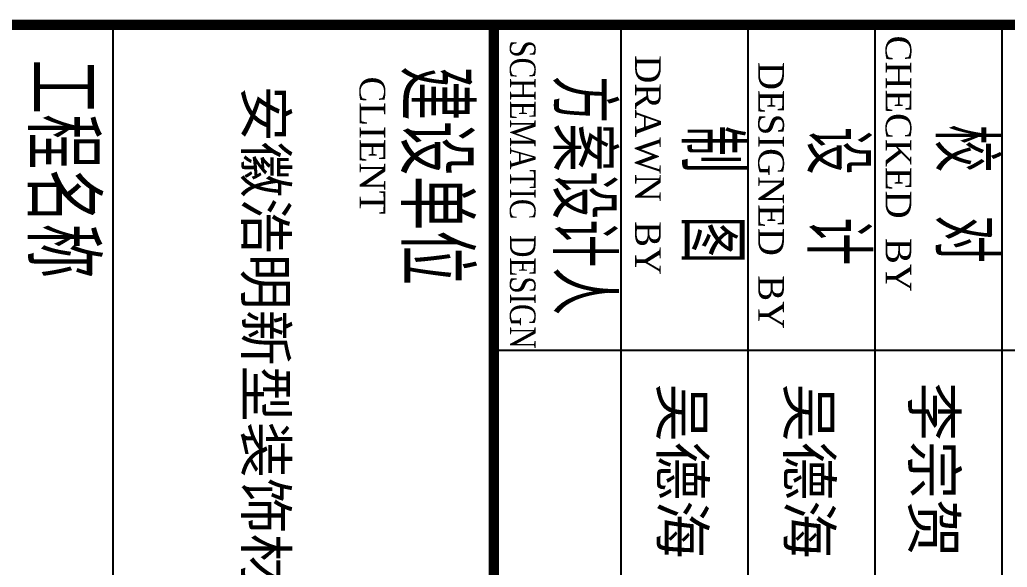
# Model space of a CAD drawing. Extents: x 14207793 to 14719554, y -1675802 to -1228715.
# Drawn here: x 14467433 to 14474362, y -1672406 to -1668567 of the extents above; entities that cross this region are included whole.
import ezdxf
from ezdxf.enums import TextEntityAlignment as Align

# ---------------------------------------------------------------- set-up
doc = ezdxf.new("R2010")
doc.units = 0
doc.header["$LTSCALE"] = 500
doc.header["$MEASUREMENT"] = 0
doc.layers.get('0').update_dxf_attribs({"linetype": 'CONTINUOUS'})
doc.layers.add('PUB_TITLE', color=4, linetype='CONTINUOUS')
doc.layers.add('TEXT', color=7, linetype='CONTINUOUS')
doc.styles.add('GHF', font='TIMES.TTF')
doc.styles.add('GL-H', font='simhei.ttf')
doc.styles.add('HZ', font='txt', dxfattribs={"width": 0.8, "bigfont": 'hztxt'})

msp = doc.modelspace()

# ---------------------------------------------------------------- linework, layer by layer
at = {"layer": 'PUB_TITLE'}
for p, q in [((14468086.59, -1668602.5), (14468086.59, -1674602.5, -1200)), ((14470760.14, -1668602.5), (14470760.14, -1674602.5, -1200)), ((14471650.96, -1668602.5), (14471650.96, -1674602.5, -1200)), ((14472541.78, -1668602.5), (14472541.78, -1674602.5, -1200)), ((14473432.6, -1668602.5), (14473432.6, -1674602.5, -1200)), ((14474323.42, -1668602.5), (14474323.42, -1674602.5, -1200)), ((14477906.98, -1670885.9, -1200), (14470778.34, -1670885.9, -1200))]:
    msp.add_line(p, q, dxfattribs=at)
at = {"layer": 'PUB_TITLE', "const_width": 71.27}
for points in [[(14470760.14, -1668602.5), (14470760.14, -1674602.5), (14458630, -1674602.5), (14458630, -1668602.5)], [(14477886.7, -1668602.5), (14477886.7, -1674602.5), (14470760.14, -1674602.5), (14470760.14, -1668602.5)]]:
    msp.add_lwpolyline(points, close=True, dxfattribs=at)

# ---------------------------------------------------------------- texts
at = {"color": 2, "style": 'GHF'}
for s, height, p in [('CHECKED  BY', 180, (14473509.1, -1668677.43, -1200)), ('DRAWN  BY', 180, (14471751.41, -1668816.41, -1200)), ('DESIGNED  BY', 180, (14472615.48, -1668863.22)), ('CLIENT', 180, (14469817.59, -1668964.88, -1200)), ('李宗贺', 300, (14473697.5, -1671110)), ('吴德海', 300, (14471931.68, -1671117.5)), ('吴德海', 300, (14472822.5, -1671117.5))]:
    msp.add_text(s, height=height, rotation=270, dxfattribs=at).set_placement(p)
at = {"color": 2, "width": 0.8}
for s, height, style, p in [('SCHEMATIC  DESIGN', 180, 'GHF', (14470872.56, -1668710.93)), ('工程名称', 480, 'HZ', (14467489.04, -1668844.93, -33.32)), ('建设单位', 480, 'HZ', (14470108.76, -1668891.57, -33.32)), ('方案设计人', 420, 'HZ', (14471175.85, -1668958.28, -2400)), ('制 图', 420, 'HZ', (14472077.82, -1669306.34, -2400)), ('设 计', 420, 'HZ', (14472960.08, -1669317.38, -2400)), ('校 对', 420, 'HZ', (14473858.94, -1669300.83, -2400))]:
    msp.add_text(s, height=height, rotation=270, dxfattribs=dict(at, style=style)).set_placement(p)
at = {"layer": 'TEXT', "color": 6, "style": 'GL-H'}
msp.add_text('安徽浩明新型装饰材料有限公司', height=288, rotation=270, dxfattribs=at).set_placement((14469160.12, -1674528.23, 1301.33), align=Align.MIDDLE_RIGHT)

doc.saveas('drawing.dxf')
